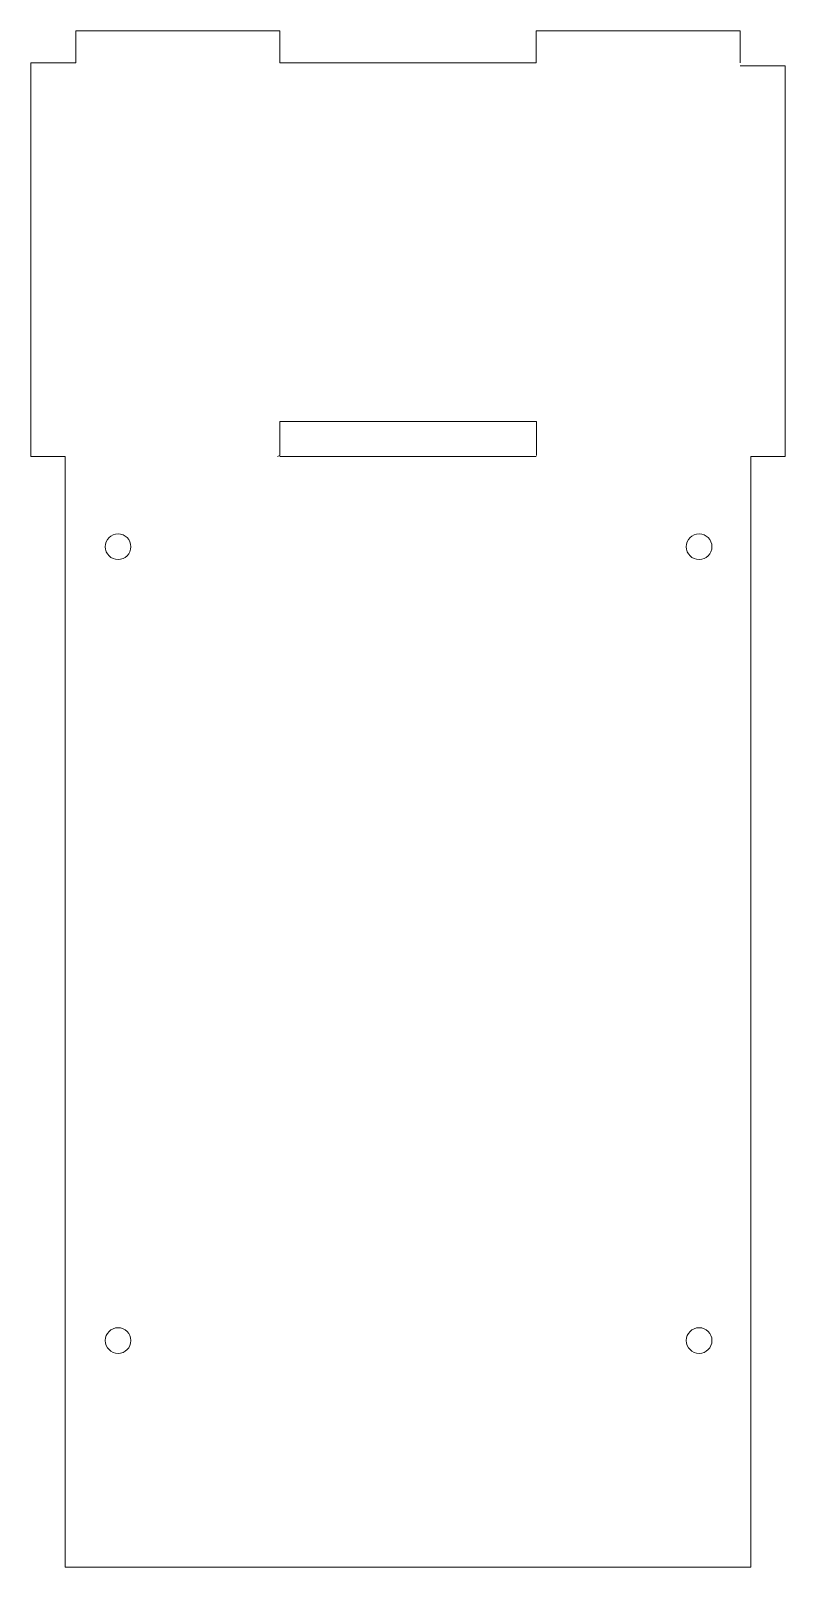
# Model space of a CAD drawing. Header units: inches. Extents: x 1152 to 1249, y -1118 to -921.
import ezdxf

# ---------------------------------------------------------------- set-up
doc = ezdxf.new("R2010")
doc.units = ezdxf.units.IN
doc.header["$MEASUREMENT"] = 0
doc.layers.add('Laser Cut', color=7, linetype='Continuous')

msp = doc.modelspace()

# ---------------------------------------------------------------- linework, layer by layer
at = {"layer": 'Laser Cut', "lineweight": 0}
for points in [[(1243.48, -925), (1243.48, -920.88), (1217.26, -920.88), (1217.26, -925), (1184.3, -925), (1184.3, -920.88), (1158.08, -920.88), (1158.08, -925), (1152.29, -925), (1152.29, -925.73), (1152.29, -950.67), (1152.29, -975.56), (1152.29, -975.63), (1156.72, -975.63)], [(1244.86, -975.63), (1249.29, -975.63), (1249.29, -975.56), (1249.29, -952.08), (1249.29, -925.38), (1243.48, -925.38)], [(1184, -975.63), (1184.3, -975.5), (1184.3, -971.13), (1217.29, -971.13), (1217.29, -975.5)], [(1244.86, -975.63), (1244.86, -1118.41), (1156.72, -1118.41), (1156.72, -975.63)], [(1184, -975.63), (1184, -975.63)], [(1184.3, -975.63), (1217.28, -975.63)], [(1244.86, -975.63), (1244.86, -975.63)]]:
    msp.add_lwpolyline(points, dxfattribs=at)
for points in [[(1161.87, -987.21), (1161.87, -986.3), (1162.61, -985.56), (1163.52, -985.56), (1164.43, -985.56), (1165.17, -986.3), (1165.17, -987.21), (1165.17, -988.12), (1164.43, -988.86), (1163.52, -988.86), (1162.61, -988.86), (1161.87, -988.12), (1161.87, -987.21)], [(1236.57, -987.21), (1236.57, -986.3), (1237.31, -985.56), (1238.22, -985.56), (1239.13, -985.56), (1239.87, -986.3), (1239.87, -987.21), (1239.87, -988.12), (1239.13, -988.86), (1238.22, -988.86), (1237.31, -988.86), (1236.57, -988.12), (1236.57, -987.21)], [(1161.87, -1089.26), (1161.87, -1088.34), (1162.61, -1087.61), (1163.52, -1087.61), (1164.43, -1087.61), (1165.17, -1088.34), (1165.17, -1089.26), (1165.17, -1090.17), (1164.43, -1090.91), (1163.52, -1090.91), (1162.61, -1090.91), (1161.87, -1090.17), (1161.87, -1089.26)], [(1236.57, -1089.26), (1236.57, -1088.34), (1237.31, -1087.61), (1238.22, -1087.61), (1239.13, -1087.61), (1239.87, -1088.34), (1239.87, -1089.26), (1239.87, -1090.17), (1239.13, -1090.91), (1238.22, -1090.91), (1237.31, -1090.91), (1236.57, -1090.17), (1236.57, -1089.26)]]:
    msp.add_open_spline(points, degree=3, knots=[0, 0, 0, 0, 1, 1, 1, 2, 2, 2, 3, 3, 3, 4, 4, 4, 4], dxfattribs=at)

doc.saveas('drawing.dxf')
